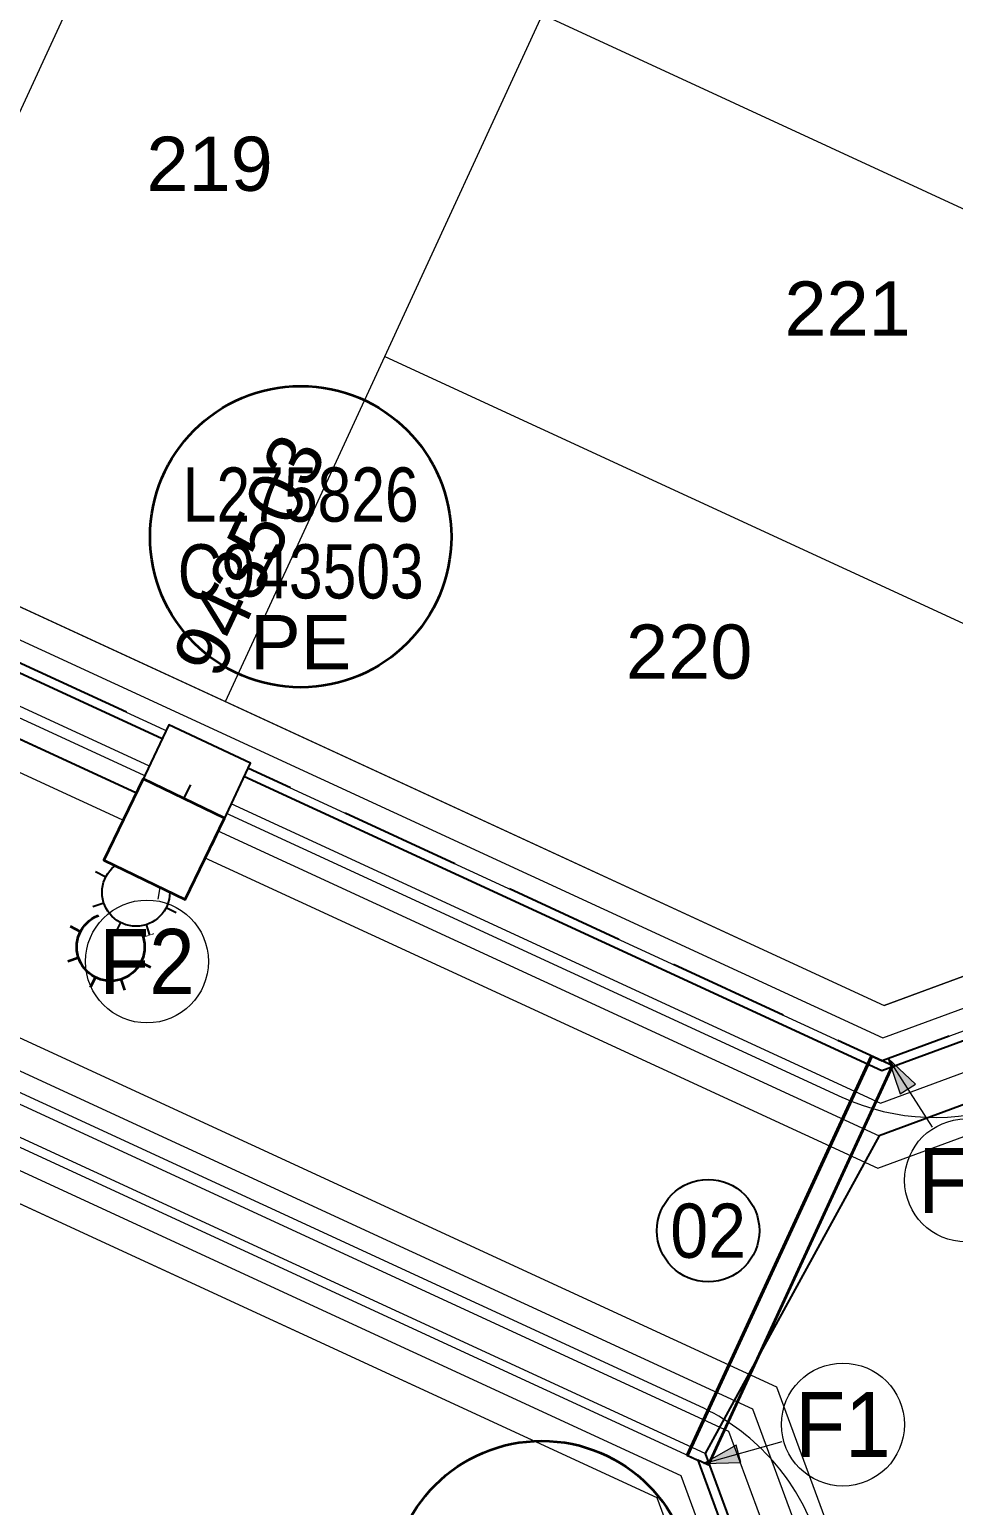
# Model space of a CAD drawing. Header units: metres. Extents: x 0 to 307451, y 0 to 6277344.
# Drawn here: x 305087.37 to 305118.04, y 6275276.44 to 6275325.43 of the extents above; entities that cross this region are included whole.
import ezdxf
from ezdxf.enums import TextEntityAlignment as Align

# ---------------------------------------------------------------- set-up
doc = ezdxf.new("R2010")
doc.units = ezdxf.units.M
doc.linetypes.add('IE Trench LV', pattern=[6, 4, -2])
doc.layers.get('0').update_dxf_attribs({"color": 6})
doc.layers.add('_User Miscellaneous10', color=252, linetype='Continuous', lineweight=13, plot=False, transparency=0.75)
for name, color, linetype, lineweight in [('_User Miscellaneous2', 31, 'Continuous', 13), ('_User_SL_Exist', 4, 'Continuous', 35), ('Cadastre Developer_SP_NEW', 92, 'Continuous', 15), ('Cadastre Roads_SP_NEW', 214, 'Continuous', 15)]:
    doc.layers.add(name, color=color, linetype=linetype, lineweight=lineweight)
for name, color, linetype in [('Duct_SP_NEW', 2, 'Continuous'), ('Equip_SP_SL_NEW', 2, 'Continuous'), ('Mains_LV_New_R6', 2, 'Cable Z'), ('Mains_LV_New_T84', 2, 'Cable x'), ('SupportsUG_SP_LV_SL_NEW', 2, 'Continuous'), ('Trench_SP_NEW', 2, 'Continuous'), ('UG_Details_SP_MISC', 7, 'Continuous')]:
    doc.layers.add(name, color=color, linetype=linetype)
doc.styles.add('SL_LABEL', font='arial.ttf', dxfattribs={"height": 2})
doc.styles.get("Standard").update_dxf_attribs({"font": 'arial.ttf'})
doc.linetypes.add('Cable New UG', pattern='A,5.5,-0.01,["X",Standard,S=1.8,R=0,X=0,Y=-0.94],-1.7', length=7.21)
doc.linetypes.add('Cable o', pattern='A,3.5,-0.01,["O",Standard,S=1.25,R=0,X=0,Y=-0.63],-1.36', length=4.87)
doc.linetypes.add('Cable x', pattern='A,4.5,-0.01,["X",Standard,S=1.25,R=0,X=0,Y=-0.65],-1.2', length=5.71)
doc.linetypes.add('Cable Z', pattern='A,5,-0.01,["Z",Standard,S=1.5,R=0,X=0,Y=-0.75],-1.3', length=6.31)

# ---------------------------------------------------------------- blocks, each defined once
blk = doc.blocks.new('*U295')
blk.add_circle((0, 0), 1.7)
at = {"width": 0.9}
blk.add_attdef('CODE', text='', height=1.8, dxfattribs=at).set_placement((0, 0), align=Align.MIDDLE_CENTER)
at = {"flags": 1}
blk.add_attdef('Z', (0, 0), '', height=0.2, dxfattribs=at)
blk = doc.blocks.new('COLUMN_NEW')
at = {"width": 0.9, "flags": 8}
blk.add_attdef('ASSET_NUM', text='', height=2, dxfattribs=at).set_placement((4, 2), align=Align.MIDDLE_LEFT)
at = {"flags": 1}
blk.add_attdef('Z', (-2.351, -1.813), '', height=0.2, rotation=270, dxfattribs=at)
at = {"flags": 9}
for tag, p in [('NOTES', (-2, -1.813)), ('SUBURB', (-1.8, -1.813)), ('STREETNAME', (-1.6, -1.813)), ('LOCATION', (-1.4, -1.813)), ('LEGEND', (-1.2, -1.813)), ('USAGE', (-1, -1.813)), ('STATE', (-0.8, -1.813)), ('OWNED_BY', (-0.6, -1.813)), ('COLUMN_TYPE', (-0.4, -1.813)), ('STREET_CODE', (-0.2, -1.813)), ('STRUCTURE_PLANT_NUMBER', (0.031, -1.813))]:
    blk.add_attdef(tag, text='', height=0.2, rotation=270, dxfattribs=at).set_placement(p, align=Align.MIDDLE_LEFT)
at = {"ltscale": 10}
blk.add_wipeout([(-1.5, -1.5), (-1.5, 1.5), (1.5, 1.5), (1.5, -1.5)], dxfattribs=at)
blk.add_lwpolyline([(-1.5, 1.5), (-1.5, -1.5), (1.5, -1.5), (1.5, 1.5)], close=True)
blk = doc.blocks.new('SL_LANTERN_NEW')
at = {"flags": 9}
for tag, p in [('LANTNUMBER', (-1.4, 2.6)), ('LOUTREACH', (-1.4, 2.2)), ('LOUTREACHVOCAB', (-1.4, 2)), ('LRATECODE', (-1.4, 1.8)), ('LREMOVE', (-1.4, 1.6)), ('LREPLACE', (-1.4, 1.4)), ('LTYPE', (-1.4, 1.2)), ('LTYPEVOCAB', (-1.4, 1)), ('LEGEND', (-1.4, 0.8)), ('SUBURB', (-1.4, 0.6)), ('STREETNAME', (-1.4, 0.4)), ('LOCATION', (-1.4, 0.2)), ('LNEW', (-6.4, 0)), ('LMASTVOCAB', (-6.2, 0)), ('LMAST', (-6, 0)), ('LLAMPVOCAB', (-5.8, 0)), ('LLAMP', (-5.6, 0)), ('LEXIST', (-5.4, 0)), ('LCHARGE3PERCENT', (-5.2, 0)), ('LCHARGE3', (-5, 0)), ('LCHARGE2PERCENT', (-4.8, 0)), ('LCHARGE2', (-4.6, 0)), ('LCHARGE1PERCENT', (-4.4, 0)), ('LCHARGE1', (-4.2, 0)), ('LCATEGORY', (-4, 0)), ('LBRACKETVOCAB', (-3.8, 0)), ('LBRACKET', (-3.6, 0)), ('LKINGHEIGHT', (-3.4, 0)), ('CREPLACE', (-3.2, 0)), ('CREMOVE', (-3, 0)), ('CNUMBER', (-2.8, 0)), ('CNEW', (-2.6, 0)), ('CEXIST', (-2.4, 0)), ('USAGE', (-2.2, 0)), ('STATE', (-2, 0)), ('OWNED_BY', (-1.8, 0)), ('ORIENTATION', (-1.6, 0)), ('OPERATING_VOLTAGE', (-1.4, 0)), ('NOTES', (-1.4, 0)), ('NO_PHASES', (-1.2, 0)), ('LANTERN_TYPE', (-1, 0)), ('LANTERN_PURPOSE', (-0.8, 0)), ('CONTROL_TYPE', (-0.6, 0)), ('CONSTRUCTED_VOLTAGE', (-0.4, 0)), ('MAINTAINED_BY', (-1.4, -0.663))]:
    blk.add_attdef(tag, text='', height=0.2, rotation=270, dxfattribs=at).set_placement(p, align=Align.MIDDLE_LEFT)
at = {"style": 'SL_LABEL', "flags": 8}
blk.add_attdef('ASSET_NUM', text='', height=1, dxfattribs=at).set_placement((7, 1), align=Align.MIDDLE_LEFT)
for tag, p, height, flags in [('OPERATED_BY', (-1.4, -0.407), 0.2, 9), ('Z', (0, 0), 0.001, 1)]:
    blk.add_attdef(tag, p, '', height=height, rotation=270, dxfattribs=dict(flags=flags))
at = {"style": 'SL_LABEL', "flags": 9}
blk.add_attdef('STREET_CODE', text='', height=0.001, rotation=270, dxfattribs=at).set_placement((0.001, 0), align=Align.MIDDLE_LEFT)
at = {"flags": 8}
blk.add_attdef('LNUMBER', text='', height=1, dxfattribs=at).set_placement((7, -1), align=Align.MIDDLE_LEFT)
blk.add_wipeout([(5.688, 0), (5.061, -1.061), (4, -1.688), (2.939, -1.061), (2.313, 0), (2.939, 1.061), (4, 1.687), (5.061, 1.061)])
for p, q in [((4, 1.5), (4, 1.125)), ((2.939, 1.061), (3.205, 0.795)), ((5.061, 1.061), (4.795, 0.795)), ((0, 0), (2.875, 0)), ((5.125, 0), (5.5, 0)), ((2.939, -1.061), (3.205, -0.795)), ((5.061, -1.061), (4.795, -0.795)), ((4, -1.125), (4, -1.5))]:
    blk.add_line(p, q)
blk.add_circle((4, 0), 1.125)
blk = doc.blocks.new('*U200')
at = {"ltscale": 0.1}
blk.add_circle((0, 0), 5, dxfattribs=at)
at = {"insert": (0, -2.6), "char_height": 1.8, "attachment_point": 2}
blk.add_mtext('PE', dxfattribs=at)
at = {"width": 0.8}
blk.add_attdef('SNUMBER', text='', height=1.8, dxfattribs=at).set_placement((0, 0.5), align=Align.CENTER)
at = {"flags": 1}
blk.add_attdef('Z', (0, 0), '', height=0.2, dxfattribs=at)
at = {"width": 0.8}
blk.add_attdef('CNUMBER', text='', height=1.8, dxfattribs=at).set_placement((0, -0.25), align=Align.TOP_CENTER)
blk = doc.blocks.new('*U345')
h = blk.add_hatch(color=256)
h.dxf.hatch_style = 1
h.paths.add_polyline_path([(-2.777, 1.162), (-2.546, 1.606), (-3.549, 1.845)])
blk.add_line((-3.549, 1.845), (-1.553, 0.807))
at = {"flags": 128}
blk.add_lwpolyline([(-2.777, 1.162), (-2.546, 1.606), (-3.549, 1.845), (-2.777, 1.162)], dxfattribs=at)
blk.add_circle((0, 0), 1.7)
at = {"width": 0.9}
blk.add_attdef('CODE', text='', height=1.8, dxfattribs=at).set_placement((0, 0), align=Align.MIDDLE_CENTER)
at = {"flags": 1}
blk.add_attdef('Z', (0, 0), '', height=0.2, dxfattribs=at)
blk = doc.blocks.new('*U346')
h = blk.add_hatch(color=256)
h.dxf.hatch_style = 1
h.paths.add_polyline_path([(-1.919, -2.32), (-2.276, -1.97), (-2.797, -2.86)])
blk.add_line((-2.797, -2.86), (-1.224, -1.251))
at = {"flags": 128}
blk.add_lwpolyline([(-1.919, -2.32), (-2.276, -1.97), (-2.797, -2.86), (-1.919, -2.32)], dxfattribs=at)
blk.add_circle((0, 0), 1.7)
at = {"width": 0.9}
blk.add_attdef('CODE', text='', height=1.8, dxfattribs=at).set_placement((0, 0), align=Align.MIDDLE_CENTER)
at = {"flags": 1}
blk.add_attdef('Z', (0, 0), '', height=0.2, dxfattribs=at)
blk = doc.blocks.new('*U361')
h = blk.add_hatch(color=256)
h.dxf.hatch_style = 1
h.paths.add_polyline_path([(-1.272, 2.728), (-0.803, 2.901), (-1.383, 3.753)])
blk.add_line((-1.383, 3.753), (-0.605, 1.642))
at = {"flags": 128}
blk.add_lwpolyline([(-1.272, 2.728), (-0.803, 2.901), (-1.383, 3.753), (-1.272, 2.728)], dxfattribs=at)
blk.add_circle((0, 0), 1.7)
at = {"width": 0.9}
blk.add_attdef('CODE', text='', height=1.8, dxfattribs=at).set_placement((0, 0), align=Align.MIDDLE_CENTER)
at = {"flags": 1}
blk.add_attdef('Z', (0, 0), '', height=0.2, dxfattribs=at)

msp = doc.modelspace()

# ---------------------------------------------------------------- linework, layer by layer
at = {"layer": 'Cadastre Developer_SP_NEW', "ltscale": 0.5, "transparency": 33554687, "flags": 128}
for points in [[(305093.8726, 6275303.123), (305099.1557, 6275314.5752), (305104.3918, 6275325.9257), (305106.5911, 6275330.6932), (305109.6279, 6275337.2761), (305115.0655, 6275349.0634)], [(305080.7969, 6275309.155), (305092.8131, 6275335.203)], [(305104.3918, 6275325.9257), (305129.8878, 6275314.1609)], [(305099.1557, 6275314.5752), (305124.6517, 6275302.8105)], [(305121.0454, 6275294.993), (305115.7377, 6275293.0364)], [(305110.1543, 6275271.384), (305108.1977, 6275276.6917)]]:
    msp.add_lwpolyline(points, dxfattribs=at)
at = {"layer": 'Duct_SP_NEW'}
for p, q in [((305109.186, 6275278.108), (305115.3018, 6275291.3653)), ((305115.3018, 6275291.3653), (305115.665, 6275291.1978)), ((305109.9124, 6275277.7729), (305116.0282, 6275291.0302)), ((305116.0282, 6275291.0302), (305115.665, 6275291.1978)), ((305109.186, 6275278.108), (305109.5492, 6275277.9404)), ((305109.9124, 6275277.7729), (305109.5492, 6275277.9404))]:
    msp.add_line(p, q, dxfattribs=at)
at = {"layer": 'Mains_LV_New_T84', "color": 6, "linetype": 'Cable New UG', "ltscale": 0.7, "flags": 128}
msp.add_lwpolyline([(305132.6396, 6275312.9642), (305133.1386, 6275311.6588), (305123.9835, 6275291.8129), (305115.5666, 6275288.7102), (305109.7877, 6275278.1608), (305112.3174, 6275271.2985), (305107.9617, 6275261.856)], dxfattribs=at)
at = {"layer": 'Trench_SP_NEW', "linetype": 'IE Trench LV', "flags": 128}
msp.add_lwpolyline([(305109.5492, 6275277.9404), (305111.9929, 6275271.3113), (305111.9929, 6275271.3113)], dxfattribs=at)
at = {"layer": 'UG_Details_SP_MISC'}
for p, q in [((305115.3381, 6275291.3486), (305109.2223, 6275278.0912)), ((305115.3381, 6275291.3486), (305115.665, 6275291.1978)), ((305115.9919, 6275291.047), (305109.8761, 6275277.7896)), ((305115.9919, 6275291.047), (305115.665, 6275291.1978)), ((305109.2223, 6275278.0912), (305109.5492, 6275277.9404)), ((305109.8761, 6275277.7896), (305109.5492, 6275277.9404))]:
    msp.add_line(p, q, dxfattribs=at)

# ---------------------------------------------------------------- block references
at = {"layer": '_User Miscellaneous2'}
ref = msp.add_blockref('*U345', (305118.4524, 6275287.2282), dxfattribs=dict(at, xscale=1.2, yscale=1.2, zscale=1.2, rotation=329.9999999999999))
ref.add_attrib('CODE', 'F0', dxfattribs={"layer": '0', "height": 2.16, "width": 0.9}).set_placement((305118.4524, 6275287.2282), align=Align.MIDDLE_CENTER)
ref = msp.add_blockref('*U346', (305114.3662, 6275279.1223), dxfattribs=dict(at, xscale=1.2, yscale=1.2, zscale=1.2, rotation=329.9999999999999))
ref.add_attrib('CODE', 'F1', dxfattribs={"layer": '0', "height": 2.16, "width": 0.9}).set_placement((305114.3662, 6275279.1223), align=Align.MIDDLE_CENTER)
at = {"layer": '_User_SL_Exist', "rotation": 243.1152248593358}
msp.add_blockref('SL_LANTERN_NEW', (305091.8688, 6275298.541), dxfattribs=at)
at = {"layer": '_User_SL_Exist', "linetype": 'ByBlock', "lineweight": -2}
ref = msp.add_blockref('*U200', (305104.3687, 6275273.5799), dxfattribs=at)
ref.add_attrib('SNUMBER', 'L275825', dxfattribs={"layer": '0', "height": 1.8, "width": 0.8}).set_placement((305104.3687, 6275274.0799), align=Align.CENTER)
ref.add_attrib('CNUMBER', 'C943502', dxfattribs={"height": 1.8, "width": 0.8}).set_placement((305104.3687, 6275273.3299), align=Align.TOP_CENTER)
at = {"layer": 'Duct_SP_NEW'}
msp.add_blockref('*U295', (305109.8921, 6275285.5587), dxfattribs=at).add_auto_attribs({'CODE': '02'})

# ---------------------------------------------------------------- texts
at = {"layer": 'Cadastre Developer_SP_NEW', "linetype": 'Continuous', "lineweight": -3, "char_height": 1.8, "attachment_point": 5}
for s, insert in [('{\\fSwis721 BT|b0|i0|c0|p34;219}', (305093.3429, 6275320.963)), ('{\\fSwis721 BT|b0|i0|c0|p34;221}', (305114.5217, 6275316.1681)), ('{\\fSwis721 BT|b0|i0|c0|p34;220}', (305109.2619, 6275304.7676))]:
    msp.add_mtext(s, dxfattribs=dict(at, insert=insert))

# ---------------------------------------------------------------- next in the draw order: linework, layer by layer
at = {"layer": '_User Miscellaneous10', "ltscale": 0.7, "flags": 128}
for points in [[(305064.222, 6275372.5181, 0.178111), (305038.6885, 6275347.2709), (305033.1805, 6275335.526), (305035.1143, 6275330.2289), (305115.7377, 6275293.0364), (305121.0454, 6275294.993), (305140.5627, 6275337.3012), (305156.9074, 6275329.7612), (305114.7701, 6275238.419), (305098.4254, 6275245.959), (305110.1543, 6275271.384), (305108.1977, 6275276.6917), (305028.6543, 6275313.386), (305022.6369, 6275310.3263, 0.0824801), (305022.2022, 6275297.2259), (305024.4689, 6275280.076), (305005.1334, 6275288.9957, -0.1616375), (305009.345, 6275327.0936), (305022.3915, 6275354.9136, -0.1256659), (305044.4015, 6275381.6615)], [(305063.8076, 6275373.4282, 0.178111), (305037.7831, 6275347.6955), (305032.0985, 6275335.5739), (305034.3176, 6275329.4952), (305115.6949, 6275291.9548), (305121.7799, 6275294.198), (305141.0518, 6275335.9743), (305155.5804, 6275329.272), (305114.2809, 6275239.7459), (305099.7523, 6275246.4481), (305111.2358, 6275271.3412), (305108.9927, 6275277.4262), (305028.6331, 6275314.4971), (305021.755, 6275310.9997, 0.0854704), (305021.2108, 6275297.0949), (305023.2397, 6275281.7443), (305006.0092, 6275289.693, -0.1594819), (305010.252, 6275326.6726), (305023.2969, 6275354.489, -0.1256659), (305044.9925, 6275380.8548, -0.1256659)], [(305063.3933, 6275374.3383, 0.178111), (305036.8777, 6275348.1201), (305031.0165, 6275335.6218), (305033.521, 6275328.7614), (305115.6522, 6275290.8733), (305122.5145, 6275293.403), (305141.541, 6275334.6473), (305154.2535, 6275328.7829), (305113.7918, 6275241.0728), (305101.0793, 6275246.9373), (305112.3174, 6275271.2985), (305109.7877, 6275278.1608), (305028.6119, 6275315.6082), (305020.8793, 6275311.6763, 0.0883466), (305020.2194, 6275296.9638), (305022.0105, 6275283.4126), (305006.8898, 6275290.388, -0.1572684), (305011.1591, 6275326.2516), (305024.2023, 6275354.0644, -0.1256659), (305045.5835, 6275380.0481, -0.1256659)], [(305062.9789, 6275375.2484, 0.178111), (305035.9723, 6275348.5447), (305029.9344, 6275335.6697), (305032.7243, 6275328.0277), (305115.6094, 6275289.7918), (305123.249, 6275292.608), (305142.0301, 6275333.3204), (305152.9266, 6275328.2937), (305113.3026, 6275242.3997), (305102.4062, 6275247.4264), (305113.3989, 6275271.2557), (305110.5827, 6275278.8953), (305028.5907, 6275316.7192), (305020.0098, 6275312.356, 0.091116), (305019.228, 6275296.8328), (305020.7813, 6275285.081), (305007.7753, 6275291.0808, -0.1549943), (305012.0662, 6275325.8307), (305025.1077, 6275353.6398, -0.1256659), (305046.1744, 6275379.2414, -0.1256659)], [(305062.5646, 6275376.1585, 0.178111), (305035.0669, 6275348.9693), (305028.8524, 6275335.7176), (305031.9276, 6275327.2939), (305115.5666, 6275288.7102), (305123.9835, 6275291.8129), (305142.5193, 6275331.9935), (305151.5996, 6275327.8046), (305112.8135, 6275243.7267), (305103.7331, 6275247.9156), (305114.4805, 6275271.2129), (305111.3777, 6275279.6298), (305028.5695, 6275317.8303), (305019.1461, 6275313.0387, 0.093785), (305018.2366, 6275296.7018), (305019.5521, 6275286.7493), (305008.666, 6275291.7711, -0.1526567), (305012.9733, 6275325.4098), (305026.0131, 6275353.2152, -0.1256659), (305046.7654, 6275378.4347, -0.1256659)], [(305062.1502, 6275377.0686, 0.178111), (305034.1615, 6275349.3938), (305027.7703, 6275335.7655), (305031.1309, 6275326.5601), (305115.5239, 6275287.6287), (305124.718, 6275291.0179), (305143.0084, 6275330.6666), (305150.2727, 6275327.3154), (305112.3243, 6275245.0536), (305105.06, 6275248.4047), (305115.562, 6275271.1702), (305112.1727, 6275280.3644), (305028.5482, 6275318.9414), (305018.288, 6275313.7242, 0.0963598), (305017.2453, 6275296.5707), (305018.3229, 6275288.4176), (305009.562, 6275292.4591, -0.1502526), (305013.8805, 6275324.9889), (305026.9185, 6275352.7906, -0.1256659), (305047.3563, 6275377.628, -0.1256659)]]:
    msp.add_lwpolyline(points, format="xyb", dxfattribs=at)
at = {"layer": '_User Miscellaneous10', "color": 4, "ltscale": 0.7, "flags": 128}
msp.add_lwpolyline([(305063.5176, 6275374.0653, 0.178111), (305037.1493, 6275347.9927), (305031.3411, 6275335.6074), (305033.76, 6275328.9815), (305115.665, 6275291.1978), (305122.2941, 6275293.6415), (305141.3942, 6275335.0454), (305154.6516, 6275328.9296), (305113.9385, 6275240.6747), (305100.6812, 6275246.7905), (305111.9929, 6275271.3113), (305109.5492, 6275277.9404), (305028.6183, 6275315.2748), (305021.1414, 6275311.473, 0.0874953), (305020.5168, 6275297.0031), (305022.3792, 6275282.9121), (305006.6251, 6275290.1797, -0.1579387), (305010.887, 6275326.3779), (305023.9307, 6275354.1918, -0.1256659), (305045.4062, 6275380.2901, -0.1256659)], format="xyb", dxfattribs=at)
at = {"layer": 'Cadastre Developer_SP_NEW', "ltscale": 0.5, "transparency": 33554687, "flags": 128}
for points in [[(305035.1143, 6275330.2289), (305055.9711, 6275320.6074), (305067.4033, 6275315.3336), (305080.7969, 6275309.155), (305093.8726, 6275303.123), (305115.7377, 6275293.0364)], [(305108.1977, 6275276.6917), (305087.0223, 6275286.4602), (305073.9557, 6275292.488), (305059.309, 6275299.2447), (305046.197, 6275305.2934), (305028.6543, 6275313.386)]]:
    msp.add_lwpolyline(points, dxfattribs=at)
at = {"layer": 'Cadastre Roads_SP_NEW', "ltscale": 0.03}
for points in [[(305056.8982, 6275372.4165, 0.1469349), (305035.6555, 6275348.6935), (305030.1582, 6275336.9713, 0.4160573), (305033.734, 6275327.1764), (305114.3344, 6275289.9945, 0.4142136), (305124.0873, 6275293.5897), (305143.6046, 6275335.8979)], [(305101.4673, 6275244.5557), (305113.1962, 6275269.9807, 0.4142136), (305109.601, 6275279.7336), (305029.7144, 6275316.5863, 0.4814243), (305019.4444, 6275311.4323, 0.0851348), (305018.881, 6275296.7869), (305021.1478, 6275279.637)]]:
    msp.add_lwpolyline(points, format="xyb", dxfattribs=at)
at = {"layer": 'Mains_LV_New_T84', "color": 6, "linetype": 'Cable New UG', "ltscale": 0.7, "flags": 128}
msp.add_lwpolyline([(305068.8356, 6275312.4703), (305115.6522, 6275290.8733), (305122.5145, 6275293.403), (305129.5046, 6275308.5558)], dxfattribs=at)
at = {"layer": 'Trench_SP_NEW', "linetype": 'IE Trench LV', "flags": 128}
msp.add_lwpolyline([(305130.3842, 6275311.1786), (305128.7449, 6275307.6251), (305122.2941, 6275293.6415), (305115.665, 6275291.1978), (305068.9613, 6275312.7427)], dxfattribs=at)

# ---------------------------------------------------------------- next in the draw order: block references
at = {"layer": 'SupportsUG_SP_LV_SL_NEW'}
ref = msp.add_blockref('COLUMN_NEW', (305092.7065, 6275300.3571), dxfattribs=dict(at, rotation=64.76589355549787))
ref.add_attrib('ASSET_NUM', '943503', dxfattribs={"layer": '0', "height": 1.8, "rotation": 64.76589}).set_placement((305092.8607, 6275304.1886), align=Align.MIDDLE_LEFT)

# ---------------------------------------------------------------- next in the draw order: block references
at = {"layer": '_User_SL_Exist', "linetype": 'ByBlock', "lineweight": -2}
ref = msp.add_blockref('*U200', (305096.3676, 6275308.5949), dxfattribs=at)
ref.add_attrib('SNUMBER', 'L275826', dxfattribs={"layer": '0', "height": 1.8, "width": 0.8}).set_placement((305096.3676, 6275309.0949), align=Align.CENTER)
ref.add_attrib('CNUMBER', 'C943503', dxfattribs={"height": 1.8, "width": 0.8}).set_placement((305096.3676, 6275308.3449), align=Align.TOP_CENTER)
at = {"layer": 'Equip_SP_SL_NEW', "rotation": 243.1152248593358}
msp.add_blockref('SL_LANTERN_NEW', (305092.7065, 6275300.3571), dxfattribs=at)

# ---------------------------------------------------------------- next in the draw order: linework, layer by layer
at = {"layer": 'Mains_LV_New_R6', "color": 4, "linetype": 'Cable o', "flags": 128}
msp.add_lwpolyline([(305090.8918, 6275300.093), (305066.2097, 6275311.4791), (305066.1467, 6275312.6095)], dxfattribs=at)

# ---------------------------------------------------------------- next in the draw order: block references
at = {"layer": '_User Miscellaneous2'}
ref = msp.add_blockref('*U361', (305091.264, 6275294.4942), dxfattribs=dict(at, xscale=1.2, yscale=1.2, zscale=1.2, rotation=329.9999999999999))
ref.add_attrib('CODE', 'F2', dxfattribs={"layer": '0', "height": 2.16, "width": 0.9}).set_placement((305091.264, 6275294.4942), align=Align.MIDDLE_CENTER)

# ---------------------------------------------------------------- next in the draw order: block references
at = {"layer": '_User_SL_Exist', "rotation": 334.2751049554352}
msp.add_blockref('COLUMN_NEW', (305091.8352, 6275298.5565), dxfattribs=at)

doc.saveas('drawing.dxf')
